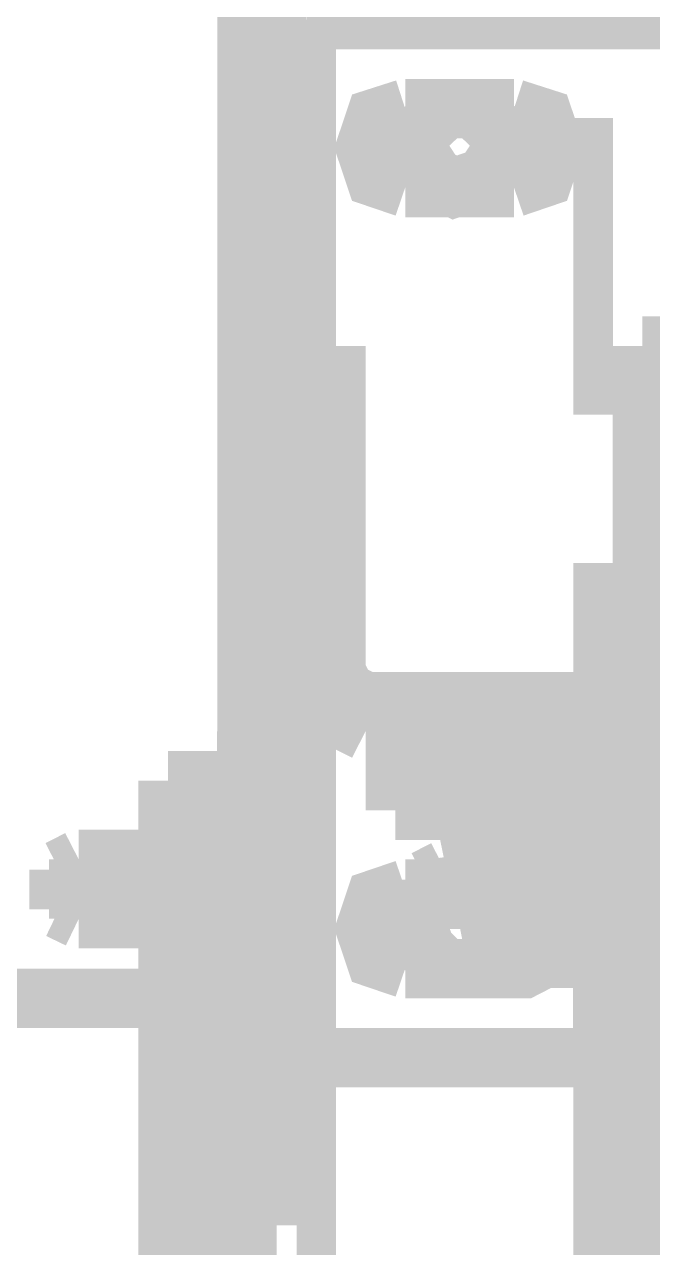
# Model space of a CAD drawing. Extents: x 0.1 to 11.6, y 0.3 to 16.2.
# Drawn here: x 8.2092 to 8.315, y 14.1663 to 14.3725 of the extents above; entities that cross this region are included whole.
import ezdxf

# ---------------------------------------------------------------- set-up
doc = ezdxf.new("R2010")
doc.units = 0
doc.header["$MEASUREMENT"] = 0

msp = doc.modelspace()

# ---------------------------------------------------------------- linework, layer by layer
at = {"color": 0}
for points, const_width in [([(8.24669, 13.5283), (8.24669, 14.425)], 0.01), ([(8.25331, 14.3217), (8.25331, 14.385)], 0.00667), ([(8.25667, 14.3183), (8.25667, 14.3733)], 0.01), ([(8.25667, 14.3733), (8.41336, 14.3733)], 0.01), ([(8.27333, 14.3583), (8.26833, 14.3567), (8.26665, 14.3517), (8.26833, 14.3467), (8.27333, 14.345)], 0.01), ([(8.27333, 14.3583), (8.29167, 14.3583)], 0.01), ([(8.28, 14.3583), (8.27669, 14.355), (8.27501, 14.3517), (8.27832, 14.3467), (8.28168, 14.345), (8.28668, 14.3467), (8.28999, 14.3517), (8.28836, 14.355), (8.285, 14.3583)], 0.01), ([(8.28168, 14.36), (8.28168, 14.3583)], 0.00667), ([(8.28331, 14.3583), (8.28168, 14.36)], 0.00667), ([(8.29167, 14.345), (8.29665, 14.3467), (8.29833, 14.3517), (8.29665, 14.3567), (8.29167, 14.3583)], 0.01), ([(8.28168, 14.3583), (8.28, 14.3583)], 0.00667), ([(8.285, 14.3583), (8.28331, 14.3583)], 0.00667), ([(8.30501, 14.3067), (8.30501, 14.3567)], 0.00667), ([(8.25836, 14.3017), (8.25836, 14.3517)], 0.00667), ([(8.29167, 14.345), (8.27333, 14.345)], 0.01), ([(8.26167, 14.3183), (8.25667, 14.3183)], 0.01), ([(8.25667, 14.2633), (8.25667, 14.3183)], 0.01), ([(8.26167, 14.3183), (8.26167, 14.2633)], 0.01), ([(8.31332, 14.3183), (8.31332, 14.26)], 0.01), ([(8.31332, 14.3183), (8.33501, 14.3183)], 0.01), ([(8.25331, 14.2467), (8.25331, 14.2967)], 0.00667), ([(8.30501, 14.23), (8.30501, 14.2817)], 0.00667), ([(8.25836, 14.225), (8.25836, 14.2767)], 0.00667), ([(8.25667, 14.2633), (8.25999, 14.2567), (8.26665, 14.2533)], 0.01), ([(8.25667, 14.1983), (8.25667, 14.2633)], 0.01), ([(8.26167, 14.2633), (8.26335, 14.26), (8.26665, 14.2583)], 0.01), ([(8.31332, 14.26), (8.33501, 14.26)], 0.01), ([(8.315, 14.26), (8.315, 14.2583)], 0.01), ([(8.26665, 14.2583), (8.28168, 14.2583)], 0.01), ([(8.28, 14.2583), (8.28, 14.2533)], 0.00667), ([(8.28168, 14.2583), (8.30832, 14.2583)], 0.01), ([(8.29335, 14.2583), (8.29335, 14.2533)], 0.00667), ([(8.30832, 14.2583), (8.30832, 14.2533)], 0.01), ([(8.31332, 14.2583), (8.30832, 14.2583)], 0.01), ([(8.31332, 14.2583), (8.31332, 14.2533)], 0.01), ([(8.31332, 14.2583), (8.33501, 14.2583)], 0.01), ([(8.28168, 14.2533), (8.26665, 14.2533)], 0.01), ([(8.27165, 14.2533), (8.27165, 14.24)], 0.01), ([(8.30832, 14.2533), (8.28168, 14.2533)], 0.01), ([(8.36165, 14.2533), (8.30832, 14.2533)], 0.01), ([(8.27832, 14.2533), (8.27832, 14.2483)], 0.00667), ([(8.27832, 14.2533), (8.27832, 14.24)], 0.00667), ([(8.28, 14.2533), (8.28, 14.24)], 0.00667), ([(8.28836, 14.25), (8.28836, 14.2533)], 0.00667), ([(8.28999, 14.25), (8.28999, 14.2533)], 0.00667), ([(8.29335, 14.24), (8.29335, 14.2533)], 0.00667), ([(8.29497, 14.24), (8.29497, 14.2533)], 0.00667), ([(8.30501, 14.25), (8.30501, 14.2533)], 0.00667), ([(8.30501, 14.2533), (8.30501, 14.2483)], 0.00667), ([(8.30664, 14.25), (8.30664, 14.2533)], 0.00667), ([(8.31332, 14.2533), (8.31332, 14.2)], 0.00667), ([(8.24164, 14.2483), (8.24669, 14.2483)], 0.01), ([(8.24164, 14.1167), (8.24164, 14.2483)], 0.01), ([(8.28836, 14.25), (8.28999, 14.25)], 0.00667), ([(8.28999, 14.25), (8.30664, 14.25)], 0.00667), ([(8.28999, 14.2483), (8.28999, 14.25)], 0.00667), ([(8.29167, 14.2483), (8.29167, 14.25)], 0.00667), ([(8.30501, 14.2483), (8.30501, 14.25)], 0.00667), ([(8.30664, 14.2483), (8.30664, 14.25)], 0.00667), ([(8.28331, 14.2483), (8.27832, 14.2483)], 0.00667), ([(8.27832, 14.2483), (8.28, 14.2483)], 0.00667), ([(8.29167, 14.2483), (8.28331, 14.2483)], 0.00667), ([(8.28999, 14.2483), (8.29665, 14.2417)], 0.00667), ([(8.29167, 14.2483), (8.30664, 14.2483)], 0.00667), ([(8.31, 14.2483), (8.30664, 14.2483)], 0.00667), ([(8.30664, 14.2483), (8.30832, 14.2483)], 0.00667), ([(8.36165, 14.2483), (8.31, 14.2483)], 0.00667), ([(8.23335, 14.245), (8.23335, 14.1217)], 0.01), ([(8.24164, 14.245), (8.23335, 14.245)], 0.01), ([(8.24164, 14.245), (8.24164, 14.1217)], 0.01), ([(8.33501, 14.245), (8.30832, 14.245)], 0.00667), ([(8.30832, 14.245), (8.30832, 14.2417)], 0.00667), ([(8.30832, 14.245), (8.31, 14.245)], 0.00667), ([(8.31332, 14.245), (8.31168, 14.245)], 0.00667), ([(8.31332, 14.245), (8.31332, 14.2017)], 0.00667), ([(8.27165, 14.2417), (8.27333, 14.2417)], 0.01), ([(8.27333, 14.24), (8.27165, 14.24)], 0.01), ([(8.27333, 14.2417), (8.27333, 14.24)], 0.01), ([(8.29665, 14.24), (8.27333, 14.24)], 0.01), ([(8.27333, 14.2417), (8.27669, 14.2417)], 0.00667), ([(8.27669, 14.2417), (8.28836, 14.2417)], 0.00667), ([(8.28331, 14.24), (8.28168, 14.2417), (8.28, 14.2417)], 0.00667), ([(8.28331, 14.24), (8.285, 14.24)], 0.01), ([(8.28331, 14.24), (8.285, 14.2317)], 0.01), ([(8.28836, 14.2417), (8.38499, 14.2417)], 0.01), ([(8.28836, 14.2417), (8.28999, 14.2417), (8.28999, 14.24)], 0.00667), ([(8.28999, 14.24), (8.28836, 14.24), (8.28836, 14.2417)], 0.00667), ([(8.31, 14.24), (8.29665, 14.24)], 0.01), ([(8.29665, 14.2417), (8.32167, 14.2417)], 0.00667), ([(8.29665, 14.2417), (8.29833, 14.2417)], 0.00667), ([(8.29665, 14.2417), (8.29665, 14.24)], 0.00667), ([(8.33501, 14.2417), (8.30664, 14.2417)], 0.00667), ([(8.30664, 14.2417), (8.30832, 14.2417), (8.30832, 14.24)], 0.00667), ([(8.30664, 14.2417), (8.30664, 14.24)], 0.00667), ([(8.31, 14.24), (8.31, 14.2417), (8.30832, 14.2417)], 0.01), ([(8.24164, 14.24), (8.23335, 14.24)], 0.00667), ([(8.29665, 14.24), (8.29335, 14.2383)], 0.00667), ([(8.32167, 14.24), (8.29665, 14.24)], 0.00667), ([(8.29665, 14.24), (8.29833, 14.24)], 0.00667), ([(8.30501, 14.24), (8.30333, 14.2383)], 0.00667), ([(8.33501, 14.24), (8.30501, 14.24)], 0.00667), ([(8.29335, 14.2383), (8.29335, 14.2367), (8.29335, 14.235), (8.29335, 14.2333)], 0.00667), ([(8.33501, 14.2383), (8.29665, 14.2383)], 0.00667), ([(8.29665, 14.2383), (8.29665, 14.2333)], 0.00667), ([(8.29833, 14.2383), (8.29833, 14.235)], 0.00667), ([(8.30333, 14.2383), (8.30165, 14.235)], 0.00667), ([(8.30333, 14.2383), (8.30165, 14.235)], 0.00667), ([(8.30333, 14.2383), (8.30165, 14.235)], 0.00667), ([(8.30501, 14.2383), (8.30333, 14.2383)], 0.00667), ([(8.33501, 14.2383), (8.30501, 14.2383)], 0.00667), ([(8.30664, 14.2383), (8.30664, 14.235)], 0.00667), ([(8.30832, 14.2383), (8.30832, 14.235)], 0.00667), ([(8.30003, 14.2367), (8.29833, 14.235)], 0.00667), ([(8.33501, 14.2367), (8.30003, 14.2367)], 0.00667), ([(8.33501, 14.2367), (8.30003, 14.2367)], 0.00667), ([(8.30003, 14.2367), (8.30003, 14.235)], 0.00667), ([(8.30003, 14.2367), (8.30165, 14.2367)], 0.00667), ([(8.30333, 14.2367), (8.30165, 14.235)], 0.00667), ([(8.33501, 14.2367), (8.30333, 14.2367)], 0.00667), ([(8.30501, 14.2367), (8.30664, 14.235)], 0.00667), ([(8.21832, 14.2317), (8.215, 14.23)], 0.01), ([(8.23335, 14.2317), (8.21832, 14.2317)], 0.01), ([(8.21832, 14.2317), (8.21832, 14.2267)], 0.01), ([(8.28331, 14.23), (8.285, 14.2317)], 0.01), ([(8.28331, 14.23), (8.285, 14.2317)], 0.01), ([(8.285, 14.2317), (8.285, 14.23), (8.285, 14.2283)], 0.01), ([(8.285, 14.2317), (8.28668, 14.2317)], 0.01), ([(8.285, 14.23), (8.285, 14.2317)], 0.01), ([(8.33501, 14.235), (8.29833, 14.235)], 0.00667), ([(8.33501, 14.235), (8.29833, 14.235)], 0.00667), ([(8.33501, 14.235), (8.29833, 14.235)], 0.00667), ([(8.33501, 14.235), (8.29833, 14.235)], 0.00667), ([(8.29833, 14.235), (8.30003, 14.235)], 0.00667), ([(8.29833, 14.235), (8.30003, 14.235)], 0.00667), ([(8.29833, 14.235), (8.30003, 14.235)], 0.00667), ([(8.29833, 14.235), (8.30003, 14.235)], 0.00667), ([(8.30003, 14.235), (8.30165, 14.235)], 0.00667), ([(8.30003, 14.235), (8.30003, 14.2333)], 0.00667), ([(8.33501, 14.235), (8.30165, 14.235)], 0.00667), ([(8.33501, 14.235), (8.30165, 14.235)], 0.00667), ([(8.30165, 14.235), (8.30333, 14.235)], 0.00667), ([(8.33501, 14.235), (8.30664, 14.235)], 0.00667), ([(8.30832, 14.235), (8.30664, 14.235)], 0.00667), ([(8.30832, 14.235), (8.30664, 14.235)], 0.00667), ([(8.33501, 14.235), (8.30832, 14.235)], 0.00667), ([(8.33501, 14.235), (8.30832, 14.235)], 0.00667), ([(8.30832, 14.235), (8.30832, 14.2333)], 0.00667), ([(8.215, 14.2267), (8.215, 14.23)], 0.01), ([(8.24164, 14.2317), (8.23335, 14.2317)], 0.00667), ([(8.28, 14.23), (8.27669, 14.2283)], 0.01), ([(8.28, 14.23), (8.28168, 14.23)], 0.01), ([(8.28168, 14.23), (8.28, 14.23)], 0.01), ([(8.28, 14.2267), (8.28, 14.23)], 0.01), ([(8.28, 14.2267), (8.28, 14.23)], 0.01), ([(8.28331, 14.23), (8.28168, 14.23)], 0.01), ([(8.28168, 14.2267), (8.28168, 14.23)], 0.01), ([(8.28331, 14.23), (8.285, 14.23)], 0.01), ([(8.28331, 14.2283), (8.28331, 14.23)], 0.01), ([(8.28331, 14.2283), (8.28331, 14.23)], 0.01), ([(8.285, 14.23), (8.285, 14.2283)], 0.01), ([(8.285, 14.23), (8.285, 14.2283), (8.28668, 14.2283), (8.28668, 14.2267)], 0.01), ([(8.29497, 14.2333), (8.285, 14.2317)], 0.00667), ([(8.285, 14.23), (8.285, 14.2317)], 0.00667), ([(8.285, 14.2317), (8.28668, 14.2317)], 0.00667), ([(8.285, 14.2317), (8.285, 14.23)], 0.00667), ([(8.285, 14.2317), (8.285, 14.23)], 0.00667), ([(8.285, 14.23), (8.285, 14.2317)], 0.00667), ([(8.285, 14.2317), (8.28668, 14.2317)], 0.00667), ([(8.28999, 14.2317), (8.285, 14.2317)], 0.00667), ([(8.285, 14.2317), (8.285, 14.23)], 0.00667), ([(8.28999, 14.23), (8.28999, 14.2317)], 0.00667), ([(8.28999, 14.2317), (8.29167, 14.2317)], 0.00667), ([(8.28999, 14.2317), (8.29167, 14.2317)], 0.00667), ([(8.28999, 14.2317), (8.29167, 14.2317)], 0.00667), ([(8.28999, 14.2317), (8.28999, 14.23)], 0.00667), ([(8.28999, 14.23), (8.28999, 14.2317)], 0.00667), ([(8.28999, 14.2317), (8.28999, 14.23)], 0.00667), ([(8.28999, 14.2317), (8.29167, 14.2317)], 0.00667), ([(8.29335, 14.2333), (8.29497, 14.2333)], 0.00667), ([(8.29665, 14.2333), (8.29665, 14.2317), (8.29665, 14.23), (8.29497, 14.23), (8.29497, 14.2283)], 0.00667), ([(8.29665, 14.2333), (8.29497, 14.2333)], 0.00667), ([(8.29497, 14.2283), (8.29497, 14.2267), (8.29497, 14.2283), (8.29497, 14.23), (8.29497, 14.2317), (8.29665, 14.2317), (8.29665, 14.2333)], 0.00667), ([(8.29497, 14.2333), (8.29665, 14.2333)], 0.00667), ([(8.29497, 14.2317), (8.29497, 14.2283)], 0.00667), ([(8.29665, 14.2333), (8.29833, 14.2333)], 0.00667), ([(8.29665, 14.2333), (8.29833, 14.2333)], 0.00667), ([(8.29665, 14.2333), (8.29833, 14.2333)], 0.00667), ([(8.31836, 14.2333), (8.30832, 14.2333), (8.30003, 14.2333), (8.29665, 14.2333)], 0.00667), ([(8.29665, 14.2333), (8.29833, 14.2333)], 0.00667), ([(8.29665, 14.2333), (8.29833, 14.2333)], 0.00667), ([(8.30333, 14.2333), (8.30003, 14.2317), (8.29833, 14.2283), (8.30003, 14.225), (8.30333, 14.2233)], 0.00667), ([(8.30003, 14.2317), (8.29833, 14.2283), (8.30003, 14.225)], 0.00667), ([(8.30003, 14.2333), (8.30165, 14.2333)], 0.00667), ([(8.30003, 14.2333), (8.30165, 14.2333)], 0.00667), ([(8.30003, 14.2317), (8.30165, 14.2317)], 0.00667), ([(8.31, 14.2333), (8.30664, 14.2317), (8.30501, 14.2283), (8.30664, 14.225), (8.31, 14.2233)], 0.00667), ([(8.31, 14.2333), (8.30664, 14.2317), (8.30501, 14.2283), (8.30664, 14.225), (8.31, 14.2233)], 0.00667), ([(8.30501, 14.2233), (8.30664, 14.2233), (8.30832, 14.2233), (8.30832, 14.225), (8.31, 14.2267), (8.31, 14.2283), (8.31, 14.23), (8.31, 14.2317), (8.30832, 14.2317), (8.30832, 14.2333), (8.30664, 14.2333), (8.30501, 14.2333)], 0.00667), ([(8.30832, 14.2233), (8.31, 14.2267), (8.31, 14.23), (8.30832, 14.2333)], 0.00667), ([(8.31, 14.2233), (8.31168, 14.2233), (8.31332, 14.2233), (8.31332, 14.225), (8.315, 14.225), (8.315, 14.2267), (8.31668, 14.2267), (8.31668, 14.2283), (8.31668, 14.23), (8.315, 14.23), (8.315, 14.2317), (8.315, 14.2333), (8.31332, 14.2333), (8.31168, 14.2333), (8.31, 14.2333)], 0.00667), ([(8.31, 14.2233), (8.31168, 14.2233), (8.31332, 14.2233), (8.31332, 14.225), (8.315, 14.225), (8.315, 14.2267), (8.315, 14.2283), (8.315, 14.23), (8.315, 14.2317), (8.31332, 14.2317), (8.31332, 14.2333), (8.31168, 14.2333), (8.31, 14.2333)], 0.00667), ([(8.27669, 14.2283), (8.27832, 14.2283)], 0.01), ([(8.27669, 14.2267), (8.27669, 14.2283)], 0.01), ([(8.28999, 14.23), (8.27669, 14.2283)], 0.00667), ([(8.28, 14.23), (8.28, 14.2267)], 0.00667), ([(8.28, 14.23), (8.28, 14.2267)], 0.00667), ([(8.28331, 14.2283), (8.285, 14.2283)], 0.01), ([(8.28331, 14.225), (8.28331, 14.2283)], 0.01), ([(8.28331, 14.225), (8.28331, 14.2267), (8.28331, 14.2283)], 0.01), ([(8.28168, 14.23), (8.28168, 14.2267)], 0.00667), ([(8.28331, 14.23), (8.285, 14.23)], 0.00667), ([(8.28331, 14.23), (8.28331, 14.2283)], 0.00667), ([(8.285, 14.2283), (8.285, 14.2267), (8.28668, 14.2267), (8.28668, 14.225)], 0.01), ([(8.28668, 14.225), (8.285, 14.2283)], 0.01), ([(8.285, 14.2283), (8.285, 14.23)], 0.00667), ([(8.285, 14.23), (8.28668, 14.23)], 0.00667), ([(8.285, 14.23), (8.28668, 14.23)], 0.00667), ([(8.285, 14.23), (8.28668, 14.23)], 0.00667), ([(8.285, 14.2283), (8.285, 14.23)], 0.00667), ([(8.28668, 14.225), (8.28668, 14.2267), (8.28668, 14.2283), (8.285, 14.2283), (8.285, 14.23)], 0.00667), ([(8.285, 14.23), (8.28668, 14.23)], 0.00667), ([(8.28999, 14.2283), (8.28999, 14.23)], 0.00667), ([(8.28999, 14.23), (8.29167, 14.23)], 0.00667), ([(8.28999, 14.23), (8.29167, 14.23)], 0.00667), ([(8.28999, 14.23), (8.28999, 14.2283)], 0.00667), ([(8.28999, 14.2283), (8.28999, 14.23)], 0.00667), ([(8.28999, 14.23), (8.29167, 14.23)], 0.00667), ([(8.28999, 14.23), (8.29167, 14.23)], 0.00667), ([(8.28999, 14.23), (8.29167, 14.23)], 0.00667), ([(8.28999, 14.23), (8.29167, 14.23)], 0.00667), ([(8.28999, 14.23), (8.28999, 14.2283)], 0.00667), ([(8.28999, 14.2283), (8.28999, 14.23)], 0.00667), ([(8.28999, 14.23), (8.29167, 14.23)], 0.00667), ([(8.28999, 14.23), (8.29167, 14.23)], 0.00667), ([(8.28999, 14.23), (8.29167, 14.23)], 0.00667), ([(8.28999, 14.23), (8.29167, 14.23)], 0.00667), ([(8.28999, 14.23), (8.29167, 14.23)], 0.00667), ([(8.28999, 14.23), (8.29167, 14.23)], 0.00667), ([(8.28999, 14.23), (8.28999, 14.2283)], 0.00667), ([(8.28999, 14.2283), (8.28999, 14.23)], 0.00667), ([(8.28999, 14.23), (8.29167, 14.23)], 0.00667), ([(8.28999, 14.23), (8.29167, 14.23)], 0.00667), ([(8.28999, 14.23), (8.29167, 14.23)], 0.00667), ([(8.28999, 14.23), (8.29167, 14.23)], 0.00667), ([(8.28999, 14.23), (8.29167, 14.23)], 0.00667), ([(8.28999, 14.23), (8.29167, 14.23)], 0.00667), ([(8.28999, 14.23), (8.28999, 14.2283)], 0.00667), ([(8.28999, 14.23), (8.29167, 14.23)], 0.00667), ([(8.28999, 14.23), (8.29167, 14.23)], 0.00667), ([(8.215, 14.2233), (8.215, 14.2267)], 0.01), ([(8.21832, 14.2267), (8.21832, 14.2217)], 0.01), ([(8.27333, 14.2267), (8.26833, 14.225), (8.26665, 14.22), (8.26833, 14.215), (8.27333, 14.2133)], 0.01), ([(8.27333, 14.2267), (8.27669, 14.2267)], 0.01), ([(8.27669, 14.2267), (8.27669, 14.225)], 0.01), ([(8.27669, 14.2267), (8.27669, 14.225)], 0.01), ([(8.27669, 14.2267), (8.27832, 14.2267)], 0.01), ([(8.27669, 14.2267), (8.27832, 14.2267)], 0.01), ([(8.27669, 14.2267), (8.27832, 14.2267)], 0.01), ([(8.27669, 14.2283), (8.27669, 14.2267)], 0.00667), ([(8.27669, 14.2267), (8.27669, 14.2283)], 0.00667), ([(8.27669, 14.2283), (8.27832, 14.2283)], 0.00667), ([(8.27669, 14.2283), (8.27832, 14.2283)], 0.00667), ([(8.27669, 14.2283), (8.27832, 14.2283)], 0.00667), ([(8.27669, 14.2283), (8.27832, 14.2283)], 0.00667), ([(8.27669, 14.2283), (8.27669, 14.2267)], 0.00667), ([(8.27669, 14.2267), (8.27669, 14.2283), (8.27832, 14.2283), (8.27832, 14.2267)], 0.00667), ([(8.28168, 14.2283), (8.28, 14.2267), (8.27669, 14.225)], 0.00667), ([(8.27669, 14.2283), (8.27669, 14.2267)], 0.00667), ([(8.28, 14.225), (8.28, 14.2267)], 0.01), ([(8.28, 14.225), (8.28, 14.2267)], 0.01), ([(8.28168, 14.225), (8.28168, 14.2267)], 0.01), ([(8.28836, 14.2167), (8.28999, 14.2217), (8.28668, 14.2267), (8.28168, 14.2283)], 0.00667), ([(8.28331, 14.2283), (8.285, 14.2283)], 0.00667), ([(8.28331, 14.2283), (8.285, 14.2283)], 0.00667), ([(8.28331, 14.2283), (8.28331, 14.225)], 0.00667), ([(8.28331, 14.2283), (8.28331, 14.2267), (8.28331, 14.225)], 0.00667), ([(8.28331, 14.2283), (8.285, 14.2283)], 0.00667), ([(8.285, 14.2283), (8.28668, 14.2283)], 0.00667), ([(8.285, 14.2283), (8.28668, 14.2283)], 0.00667), ([(8.28668, 14.225), (8.28668, 14.2267), (8.285, 14.2267), (8.285, 14.2283)], 0.00667), ([(8.28668, 14.2267), (8.285, 14.2283)], 0.00667), ([(8.28999, 14.2283), (8.29167, 14.2283)], 0.00667), ([(8.28999, 14.2283), (8.28999, 14.2267)], 0.00667), ([(8.28999, 14.2267), (8.28999, 14.2283)], 0.00667), ([(8.28999, 14.2283), (8.29167, 14.2283)], 0.00667), ([(8.28999, 14.2283), (8.29167, 14.2283)], 0.00667), ([(8.28999, 14.2283), (8.29167, 14.2283)], 0.00667), ([(8.28999, 14.2283), (8.28999, 14.2267)], 0.00667), ([(8.28999, 14.2267), (8.28999, 14.2283)], 0.00667), ([(8.28999, 14.2283), (8.29167, 14.2283)], 0.00667), ([(8.28999, 14.2283), (8.29167, 14.2283)], 0.00667), ([(8.28999, 14.2283), (8.29167, 14.2283)], 0.00667), ([(8.28999, 14.2283), (8.29167, 14.2283)], 0.00667), ([(8.28999, 14.2283), (8.29167, 14.2283)], 0.00667), ([(8.28999, 14.2283), (8.29167, 14.2283)], 0.00667), ([(8.28999, 14.2283), (8.29167, 14.2283)], 0.00667), ([(8.28999, 14.2283), (8.29167, 14.2283)], 0.00667), ([(8.28999, 14.2283), (8.29167, 14.2283)], 0.00667), ([(8.28999, 14.2283), (8.29167, 14.2283)], 0.00667), ([(8.28999, 14.2283), (8.29167, 14.2283)], 0.00667), ([(8.28999, 14.2283), (8.29167, 14.2283)], 0.00667), ([(8.28999, 14.2283), (8.29167, 14.2283)], 0.00667), ([(8.28999, 14.2283), (8.29167, 14.2283)], 0.00667), ([(8.28999, 14.2283), (8.29167, 14.2283)], 0.00667), ([(8.28999, 14.2283), (8.29167, 14.2283)], 0.00667), ([(8.28999, 14.2283), (8.29167, 14.2283)], 0.00667), ([(8.28999, 14.2283), (8.29167, 14.2283)], 0.00667), ([(8.28999, 14.2267), (8.28999, 14.2283)], 0.00667), ([(8.28999, 14.2283), (8.29167, 14.2283)], 0.00667), ([(8.29497, 14.2283), (8.29665, 14.2283)], 0.00667), ([(8.29497, 14.2283), (8.29665, 14.2183)], 0.00667), ([(8.29497, 14.2283), (8.29665, 14.22)], 0.00667), ([(8.24669, 14.0933), (8.24669, 14.225)], 0.01), ([(8.27669, 14.225), (8.27501, 14.2217), (8.27669, 14.2167), (8.28, 14.2133), (8.285, 14.2133), (8.28836, 14.2167)], 0.01), ([(8.27669, 14.225), (8.28, 14.225)], 0.01), ([(8.27669, 14.225), (8.27832, 14.225)], 0.01), ([(8.27669, 14.2267), (8.27669, 14.225)], 0.00667), ([(8.27669, 14.2267), (8.27832, 14.2267)], 0.00667), ([(8.27669, 14.2267), (8.27832, 14.2267)], 0.00667), ([(8.27669, 14.225), (8.27669, 14.2267)], 0.00667), ([(8.27669, 14.2267), (8.27832, 14.2267)], 0.00667), ([(8.27669, 14.2267), (8.27832, 14.2267)], 0.00667), ([(8.27669, 14.2267), (8.27832, 14.2267)], 0.00667), ([(8.27669, 14.2267), (8.27832, 14.2267)], 0.00667), ([(8.27669, 14.2267), (8.27832, 14.2267)], 0.00667), ([(8.27669, 14.2267), (8.27832, 14.2267)], 0.00667), ([(8.27669, 14.2267), (8.27832, 14.2267)], 0.00667), ([(8.27669, 14.225), (8.27669, 14.2267)], 0.00667), ([(8.27669, 14.2267), (8.27669, 14.225)], 0.00667), ([(8.27832, 14.2267), (8.27669, 14.2267)], 0.00667), ([(8.27669, 14.225), (8.27832, 14.225), (8.27832, 14.2267)], 0.00667), ([(8.27669, 14.2267), (8.27832, 14.2267)], 0.00667), ([(8.27669, 14.225), (8.27669, 14.2267)], 0.00667), ([(8.27669, 14.2267), (8.27832, 14.2267)], 0.00667), ([(8.27669, 14.2267), (8.27669, 14.225)], 0.00667), ([(8.27669, 14.2267), (8.29167, 14.2267)], 0.00667), ([(8.27669, 14.2267), (8.27832, 14.2267)], 0.00667), ([(8.27832, 14.2267), (8.28, 14.2267)], 0.00667), ([(8.27832, 14.2267), (8.27832, 14.225)], 0.00667), ([(8.27832, 14.225), (8.27832, 14.2267)], 0.00667), ([(8.27832, 14.225), (8.28999, 14.2267)], 0.00667), ([(8.28, 14.225), (8.28168, 14.225)], 0.01), ([(8.28, 14.225), (8.28168, 14.225)], 0.01), ([(8.28, 14.2267), (8.28, 14.225)], 0.00667), ([(8.28, 14.2267), (8.28, 14.225)], 0.00667), ([(8.28168, 14.225), (8.28331, 14.225)], 0.01), ([(8.28331, 14.225), (8.285, 14.225)], 0.01), ([(8.28331, 14.225), (8.285, 14.225)], 0.01), ([(8.28331, 14.225), (8.285, 14.225)], 0.01), ([(8.28331, 14.225), (8.28668, 14.225)], 0.01), ([(8.28168, 14.225), (8.28168, 14.2267)], 0.00667), ([(8.28168, 14.2267), (8.28331, 14.2267)], 0.00667), ([(8.28168, 14.2267), (8.28331, 14.2267)], 0.00667), ([(8.28668, 14.225), (8.28836, 14.225)], 0.01), ([(8.28668, 14.225), (8.28836, 14.2167)], 0.01), ([(8.28668, 14.225), (8.28836, 14.225)], 0.01), ([(8.28668, 14.2267), (8.28668, 14.225)], 0.00667), ([(8.28668, 14.2267), (8.28836, 14.2267)], 0.00667), ([(8.28668, 14.2267), (8.28668, 14.225)], 0.00667), ([(8.28668, 14.225), (8.28999, 14.2267)], 0.00667), ([(8.28668, 14.225), (8.29497, 14.2267)], 0.00667), ([(8.28999, 14.2267), (8.29167, 14.2267)], 0.00667), ([(8.28999, 14.2267), (8.29167, 14.2267)], 0.00667), ([(8.28999, 14.2267), (8.29167, 14.2267)], 0.00667), ([(8.28999, 14.2267), (8.29167, 14.2267)], 0.00667), ([(8.28999, 14.2267), (8.29167, 14.2267)], 0.00667), ([(8.28999, 14.2267), (8.29167, 14.2267)], 0.00667), ([(8.29167, 14.2267), (8.28999, 14.2267)], 0.00667), ([(8.28999, 14.2267), (8.29167, 14.2267)], 0.00667), ([(8.29665, 14.215), (8.29833, 14.22), (8.29665, 14.225), (8.29167, 14.2267)], 0.00667), ([(8.215, 14.2233), (8.21832, 14.2217)], 0.01), ([(8.21832, 14.2217), (8.23335, 14.2217)], 0.01), ([(8.27669, 14.225), (8.27832, 14.225)], 0.00667), ([(8.27669, 14.225), (8.27832, 14.225)], 0.00667), ([(8.27832, 14.225), (8.28, 14.225)], 0.00667), ([(8.27832, 14.225), (8.28, 14.225)], 0.00667), ([(8.27832, 14.225), (8.28, 14.225)], 0.00667), ([(8.27832, 14.225), (8.28, 14.225)], 0.00667), ([(8.28168, 14.225), (8.28331, 14.225)], 0.00667), ([(8.28168, 14.225), (8.28331, 14.225)], 0.00667), ([(8.28331, 14.225), (8.28668, 14.225)], 0.00667), ([(8.28668, 14.225), (8.28836, 14.225)], 0.00667), ([(8.30003, 14.225), (8.30165, 14.225)], 0.00667), ([(8.30003, 14.225), (8.30003, 14.2233)], 0.00667), ([(8.30003, 14.2217), (8.30003, 14.2233)], 0.00667), ([(8.33501, 14.2233), (8.30832, 14.2233)], 0.00667), ([(8.30832, 14.2233), (8.30832, 14.2217)], 0.00667), ([(8.23335, 14.2217), (8.24164, 14.2217)], 0.00667), ([(8.29833, 14.2217), (8.33501, 14.2217)], 0.00667), ([(8.33501, 14.2217), (8.29833, 14.2217)], 0.00667), ([(8.33501, 14.2217), (8.29833, 14.2217)], 0.00667), ([(8.29833, 14.2217), (8.33501, 14.2217)], 0.00667), ([(8.29833, 14.2217), (8.30003, 14.2217)], 0.00667), ([(8.29833, 14.2217), (8.30003, 14.2217)], 0.00667), ([(8.29833, 14.2217), (8.30003, 14.22)], 0.00667), ([(8.29833, 14.2217), (8.30003, 14.2217)], 0.00667), ([(8.30003, 14.2217), (8.29833, 14.2217)], 0.00667), ([(8.29833, 14.2217), (8.29833, 14.2183)], 0.00667), ([(8.33501, 14.2217), (8.30003, 14.2217)], 0.00667), ([(8.30003, 14.2217), (8.30165, 14.2217)], 0.00667), ([(8.30003, 14.2217), (8.30003, 14.22)], 0.00667), ([(8.33501, 14.2217), (8.30165, 14.2217)], 0.00667), ([(8.33501, 14.2217), (8.30165, 14.2217)], 0.00667), ([(8.30165, 14.2217), (8.30333, 14.2183)], 0.00667), ([(8.30165, 14.2217), (8.30333, 14.22)], 0.00667), ([(8.30165, 14.2217), (8.30333, 14.2217)], 0.00667), ([(8.30165, 14.2217), (8.30333, 14.22)], 0.00667), ([(8.30165, 14.2217), (8.30333, 14.2217)], 0.00667), ([(8.33501, 14.2217), (8.30333, 14.2217)], 0.00667), ([(8.30664, 14.2217), (8.30501, 14.2217)], 0.00667), ([(8.33501, 14.2217), (8.30664, 14.2217)], 0.00667), ([(8.30664, 14.2217), (8.30832, 14.2217)], 0.00667), ([(8.30664, 14.2217), (8.30664, 14.22)], 0.00667), ([(8.30664, 14.2217), (8.30832, 14.2217)], 0.00667), ([(8.33501, 14.2217), (8.30832, 14.2217)], 0.00667), ([(8.33501, 14.2217), (8.30832, 14.2217)], 0.00667), ([(8.30832, 14.2217), (8.30832, 14.2183)], 0.00667), ([(8.25331, 14.17), (8.25331, 14.22)], 0.00667), ([(8.29335, 14.22), (8.32167, 14.22)], 0.00667), ([(8.29335, 14.22), (8.29497, 14.22)], 0.00667), ([(8.29335, 14.22), (8.29335, 14.2183)], 0.00667), ([(8.33501, 14.22), (8.30003, 14.22)], 0.00667), ([(8.33501, 14.22), (8.30003, 14.22)], 0.00667), ([(8.30003, 14.22), (8.30003, 14.2183)], 0.00667), ([(8.33501, 14.22), (8.30333, 14.22)], 0.00667), ([(8.33501, 14.22), (8.30333, 14.22)], 0.00667), ([(8.30333, 14.22), (8.30501, 14.2183)], 0.00667), ([(8.30664, 14.22), (8.30664, 14.2183)], 0.00667), ([(8.28836, 14.2167), (8.28836, 14.215), (8.28999, 14.215)], 0.01), ([(8.29335, 14.2183), (8.32167, 14.2183)], 0.00667), ([(8.29335, 14.2183), (8.29497, 14.2183)], 0.00667), ([(8.29335, 14.2183), (8.29497, 14.215)], 0.00667), ([(8.29665, 14.2183), (8.29833, 14.2183)], 0.00667), ([(8.33501, 14.2183), (8.30003, 14.2183)], 0.00667), ([(8.30333, 14.2183), (8.30501, 14.2183)], 0.00667), ([(8.33501, 14.2183), (8.30501, 14.2183)], 0.00667), ([(8.33501, 14.2183), (8.30501, 14.2183)], 0.00667), ([(8.30664, 14.2183), (8.30664, 14.2167)], 0.00667), ([(8.29167, 14.2133), (8.27333, 14.2133)], 0.01), ([(8.28999, 14.215), (8.37999, 14.215)], 0.01), ([(8.28999, 14.215), (8.29167, 14.215)], 0.01), ([(8.29167, 14.2133), (8.29335, 14.2133), (8.29665, 14.215)], 0.01), ([(8.33501, 14.2167), (8.30664, 14.2167)], 0.00667), ([(8.30832, 14.215), (8.30832, 14.2117)], 0.01), ([(8.30832, 14.2167), (8.30832, 14.215)], 0.00667), ([(8.23335, 14.2133), (8.24164, 14.2133)], 0.00667), ([(8.30832, 14.2117), (8.30664, 14.2117)], 0.01), ([(8.30832, 14.2117), (8.30832, 14.21), (8.30832, 14.2083)], 0.01), ([(8.30664, 14.21), (8.30664, 14.2083)], 0.01), ([(8.30664, 14.2083), (8.30664, 14.21)], 0.01), ([(8.30664, 14.21), (8.30832, 14.21)], 0.01), ([(8.30832, 14.2083), (8.30832, 14.21), (8.30832, 14.2117)], 0.00667), ([(8.30832, 14.2117), (8.31, 14.2117)], 0.00667), ([(8.23335, 14.2083), (7.97168, 14.2083)], 0.01), ([(8.30664, 14.2083), (8.30664, 14.2033)], 0.01), ([(8.30664, 14.2033), (8.30664, 14.2083)], 0.01), ([(8.30664, 14.2083), (8.30664, 14.205)], 0.01), ([(8.30664, 14.205), (8.30664, 14.2083)], 0.01), ([(8.30664, 14.2083), (8.30832, 14.2083)], 0.01), ([(8.30664, 14.21), (8.30832, 14.21)], 0.00667), ([(8.30832, 14.2083), (8.30832, 14.2067), (8.30832, 14.205), (8.30832, 14.2033)], 0.01), ([(8.30832, 14.21), (8.30832, 14.2083)], 0.00667), ([(8.30832, 14.21), (8.30832, 14.2083)], 0.00667), ([(8.30832, 14.21), (8.30832, 14.205)], 0.00667), ([(8.23335, 14.2067), (8.19, 14.2067)], 0.00667), ([(8.30664, 14.205), (8.30832, 14.205)], 0.01), ([(8.30664, 14.2083), (8.30832, 14.2083)], 0.00667), ([(8.30832, 14.2033), (8.30832, 14.205), (8.30832, 14.2067), (8.30832, 14.2083)], 0.00667), ([(8.30832, 14.2083), (8.30832, 14.2067), (8.30832, 14.205)], 0.00667), ([(8.30832, 14.2083), (8.30832, 14.2067), (8.30832, 14.205)], 0.00667), ([(8.30664, 14.2033), (8.30832, 14.2033)], 0.01), ([(8.30501, 14.155), (8.30501, 14.205)], 0.00667), ([(8.30664, 14.205), (8.30832, 14.205)], 0.00667), ([(8.30832, 14.2033), (8.30832, 14.2)], 0.01), ([(8.30832, 14.2033), (8.31, 14.2033)], 0.00667), ([(8.30832, 14.2), (8.31, 14.2)], 0.01), ([(8.33501, 14.2), (8.30832, 14.2)], 0.01), ([(8.31332, 14.2), (8.31332, 14.0017)], 0.01), ([(8.31168, 14.2), (8.31332, 14.2), (8.31332, 14.2017)], 0.00667), ([(8.31332, 14.1983), (8.25667, 14.1983)], 0.01), ([(8.25836, 14.15), (8.25836, 14.2)], 0.00667), ([(8.35667, 14.1983), (8.31332, 14.1983)], 0.00667)]:
    msp.add_lwpolyline(points, dxfattribs=dict(at, const_width=const_width))
for points, const_width in [([(8.29665, 14.2333), (8.29665, 14.2317), (8.29497, 14.2317), (8.29665, 14.2317), (8.29665, 14.2333)], 0.00667), ([(8.27669, 14.2267), (8.27669, 14.2283), (8.27669, 14.2267)], 0.01), ([(8.27669, 14.2267), (8.27669, 14.225), (8.27669, 14.2267)], 0.01), ([(8.30664, 14.2083), (8.30664, 14.21), (8.30664, 14.2117), (8.30664, 14.21), (8.30664, 14.2083)], 0.01)]:
    msp.add_lwpolyline(points, close=True, dxfattribs=dict(at, const_width=const_width))

doc.saveas('drawing.dxf')
